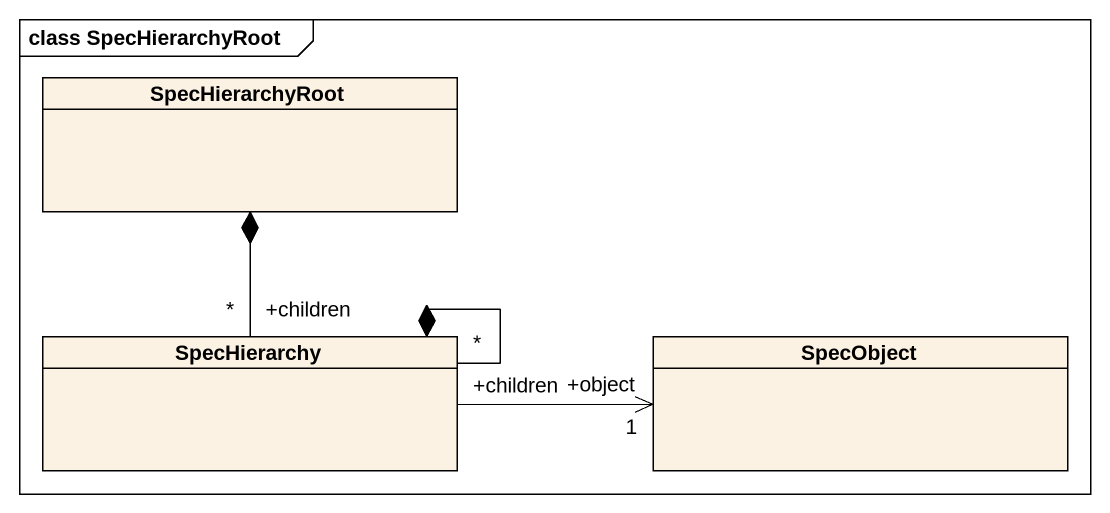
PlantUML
@startuml
mainframe class SpecHierarchyRoot
hide circle
hide empty members
class SpecHierarchyRoot
class SpecHierarchy
class SpecObject
SpecHierarchy "+children\n*" -up-* SpecHierarchyRoot
SpecHierarchy "+children\n*" --* SpecHierarchy
SpecHierarchy -right-> "+object\n1" SpecObject
@enduml
